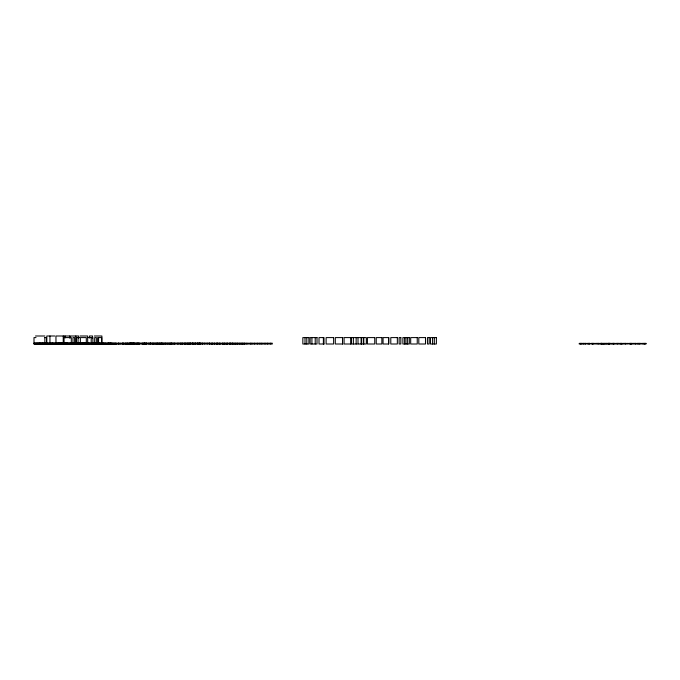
<?xml version="1.0" encoding="UTF-8"?>
<svg xmlns="http://www.w3.org/2000/svg" width="680" height="680" viewBox="0 0 680 680"><rect width="100%" height="100%" fill="white"/><g stroke="black" fill="none" stroke-linecap="round" stroke-linejoin="round"><path stroke-width="1.02" d="M35.496 335.997L44.88 335.997M54.748 335.997L46.809 335.997L46.716 344.003M63.367 335.997L55.947 335.997L55.989 344.003M70.847 335.997L78.616 335.997L78.616 337.994M80.061 335.997L87.66 335.997L87.695 344.003M94.333 335.997L101.889 335.997L101.889 344.003M36.023 337.594L34 337.594L34 344.003L272.315 344.003L272.315 343.213L34 343.213M44.498 337.594L46.546 337.594L46.555 344.003M64.761 337.594L71.306 337.594L71.306 344.003M81.209 337.594L86.284 337.594L86.343 344.003L86.487 343.213M87.695 337.594L92.888 337.594L92.888 344.003M342.907 337.594L335.3 337.594L335.3 344.003L342.907 344.003M350.923 337.594L344.072 337.594L344.072 344.003L350.923 344.003M358.504 337.594L366.325 337.594L366.325 344.003L358.504 344.003M388.697 337.594L383.061 337.594L383.061 344.003L388.697 344.003L388.697 337.594L388.662 344.003M34 343.375L114.07 343.375M129.328 343.375L209.44 343.375L209.44 344.003M590.861 343.375L594.617 343.375M599.259 343.375L595.459 343.375L595.459 344.003L599.259 344.003M603.262 343.375L599.845 343.375L599.845 344.003L603.262 344.003M607.062 343.375L610.971 343.375L610.971 344.003L607.062 344.003M611.515 343.375L615.179 343.375L615.179 344.003L611.515 344.003M623.203 343.375L626.476 343.375L626.476 344.003L623.203 344.003M633.148 343.375L636.429 343.375L636.429 344.003L633.148 344.003M324.012 344.003L319.014 344.003L319.014 337.594L324.012 337.594L323.986 344.003M590.861 344.003L594.617 344.003M644.971 343.375L644.971 344.003M644.087 343.375L644.087 344.003M639.727 343.375L639.727 344.003M638.044 343.375L638.044 344.003M635.596 343.375L635.596 344.003M631.575 343.375L631.626 344.003M630.802 343.375L630.802 344.003M630.122 343.375L630.122 344.003M625.651 343.375L625.651 344.003M622.14 343.375L622.14 344.003M621.8 343.375L621.8 344.003M620.712 343.375L620.712 344.003M617.304 343.375L617.304 344.003M613.827 343.375L613.827 344.003M613.692 343.375L613.7 344.003M613.079 343.375L613.062 344.003M609.807 343.375L609.696 344.003M609.492 343.375L609.492 344.003M609.356 343.375L609.356 344.003M609.025 343.375L609.025 344.003M608.575 343.375L608.575 344.003M608.362 343.375L608.362 344.003M608.235 343.375L608.235 344.003M605.88 343.375L605.88 344.003M604.494 343.375L604.494 344.003M603.143 343.375L603.143 344.003M601.962 343.375L601.962 344.003M601.808 343.375L601.808 344.003M601.74 343.375L601.74 344.003M601.384 343.375L601.384 344.003M601.018 343.375L601.018 344.003M598.154 343.375L598.154 344.003M593.053 343.375L593.053 344.003M592.433 343.375L592.416 344.003M589.5 343.375L589.5 344.003M588.208 343.375L588.208 344.003M585.412 343.375L585.412 344.003M583.771 343.375L583.771 344.003M581.204 343.375L581.204 344.003M580.312 343.375L580.312 344.003M434.325 337.594L434.325 344.003M432.574 337.594L432.574 344.003M407.635 337.594L407.635 344.003M405.986 337.594L405.986 344.003M404.625 337.594L404.625 344.003M363.783 337.594L363.783 344.003M363.366 337.594L363.366 344.003M361.539 337.594L361.539 344.003M361.105 337.594L361.105 344.003M356.15 337.594L356.15 344.003M353.379 337.594L353.379 344.003M350.676 337.594L350.676 344.003M342.516 337.594L342.516 344.003M323.382 337.594L323.382 344.003M315.214 337.594L315.214 344.003M311.925 337.594L311.925 344.003M306.799 337.594L306.799 344.003M305.005 337.594L305.005 344.003M270.75 343.213L270.75 344.003M267.648 343.213L267.648 344.003M265.022 343.213L265.022 344.003M261.834 343.213L261.834 344.003M259.904 343.213L259.904 344.003M257.32 343.213L257.32 344.003M254.405 343.213L254.405 344.003M251.915 343.213L251.915 344.003M250.41 343.213L250.41 344.003M246.891 343.213L246.891 344.003M244.808 343.213L244.808 344.003M244.375 343.213L244.375 344.003M243.245 343.213L243.245 344.003M242.692 343.213L242.734 344.003M242.029 343.213L242.029 344.003M241.171 343.213L241.171 344.003M240.15 343.213L240.15 344.003M239.589 343.213L239.538 344.003M238.068 343.213L238.068 344.003M237.524 343.213L237.49 344.003M236.963 343.213L236.963 344.003M235.926 343.213L235.926 344.003M235.441 343.213L235.441 344.003M234.328 343.213L234.328 344.003M233.775 343.213L233.775 344.003M232.832 343.213L232.832 344.003M232.399 343.213L232.399 344.003M232.254 343.213L232.254 344.003M231.838 343.213L231.838 344.003M230.316 343.213L230.316 344.003M230.205 343.213L230.205 344.003M230.154 343.213L230.154 344.003M229.815 343.213L229.815 344.003M229.262 343.213L229.262 344.003M227.74 343.213L227.621 344.003M227.477 343.213L227.477 344.003M227.009 343.213L226.907 344.003M226.347 343.213L226.347 344.003M225.08 343.213L225.08 344.003M224.825 343.213L224.825 344.003M224.417 343.213L224.417 344.003M223.856 343.213L223.856 344.003M223.1 343.213L223.1 344.003M222.496 343.213L222.496 344.003M222.334 343.213L222.334 344.003M220.473 343.213L220.473 344.003M219.589 343.213L219.589 344.003M219.385 343.213L219.385 344.003M218.832 343.213L218.832 344.003M217.421 343.213L217.421 344.003M217.311 343.213L217.311 344.003M217.099 343.213L217.099 344.003M216.877 343.213L216.877 344.003M216.316 343.213L216.316 344.003M214.795 343.213L214.838 344.003M214.523 343.213L214.523 344.003M213.962 343.213L213.962 344.003M212.441 343.213L212.441 344.003M212.185 343.213L212.185 344.003M212.032 343.213L212.032 344.003M211.471 343.213L211.471 344.003M209.95 343.213L209.95 344.003M209.695 343.213L209.695 344.003M209.559 343.213L209.559 344.003M207.204 343.213L207.204 344.003M204.714 343.213L204.714 344.003M202.657 343.213L202.657 344.003M202.096 343.213L202.096 344.003M200.575 343.213L200.575 344.003M200.115 343.213L200.115 344.003M199.98 343.213L199.98 344.003M199.554 343.213L199.554 344.003M199.418 343.213L199.418 344.003M199.206 343.213L199.163 344.003M198.144 343.213L198.144 344.003M198.033 343.213L198.033 344.003M197.897 343.213L197.897 344.003M197.65 343.213L197.65 344.003M197.089 343.213L197.089 344.003M195.339 343.213L195.339 344.003M195.041 343.213L195.041 344.003M194.896 343.213L194.896 344.003M193.519 343.213L193.519 344.003M192.967 343.213L192.967 344.003M192.797 343.213L192.797 344.003M192.661 343.213L192.661 344.003M192.415 343.213L192.415 344.003M190.893 343.213L190.893 344.003M190.766 343.213L190.766 344.003M190.332 343.213L190.332 344.003M189.924 343.213L189.924 344.003M189.363 343.213L189.363 344.003M188.964 343.213L188.964 344.003M188.283 343.213L188.283 344.003M187.841 343.213L187.841 344.003M187.34 343.213L187.34 344.003M186.779 343.213L186.779 344.003M185.648 343.213L185.648 344.003M185.257 343.213L185.257 344.003M184.127 343.213L184.127 344.003M182.606 343.213L182.606 344.003M182.197 343.213L182.197 344.003M181.636 343.213L181.636 344.003M180.54 343.213L180.54 344.003M180.021 343.213L180.115 344.003M178.279 343.213L178.279 344.003M177.369 343.213L177.369 344.003M174.879 343.213L174.879 344.003M174.233 343.213L174.233 344.003M173.842 343.213L173.816 344.003M171.972 343.213L171.972 344.003M171.929 343.213L171.929 344.003M171.666 343.213L171.708 344.003M171.147 343.213L171.105 344.003M170.646 343.213L170.646 344.003M170.085 343.213L170.085 344.003M169.583 343.213L169.626 344.003M168.564 343.213L168.564 344.003M167.391 343.213L167.391 344.003M166.829 343.213L166.829 344.003M165.648 343.213L165.648 344.003M165.308 343.213L165.308 344.003M164.39 343.213L164.39 344.003M162.698 343.213L162.698 344.003M162.163 343.213L162.163 344.003M161.84 343.213L161.84 344.003M161.457 343.213L161.457 344.003M161.219 343.213L161.177 344.003M160.072 343.213L160.072 344.003M159.834 343.213L159.834 344.003M159.383 343.213L159.383 344.003M158.474 343.213L158.474 344.003M157.828 343.213L157.828 344.003M157.454 343.213L157.454 344.003M157.165 343.213L157.165 344.003M156.612 343.213L156.612 344.003M155.941 343.213L155.941 344.003M155.091 343.213L155.091 344.003M154.139 343.213L154.139 344.003M153.187 343.213L153.187 344.003M153.034 343.213L153.034 344.003M152.473 343.213L152.473 344.003M150.96 343.213L150.96 344.003M150.773 343.213L150.773 344.003M150.391 343.213L150.391 344.003M150.212 343.213L150.212 344.003M149.846 343.213L149.846 344.003M148.691 343.213L148.691 344.003M146.736 343.213L146.736 344.003M146.319 343.213L146.344 344.003M146.243 343.213L146.174 344.003M145.758 343.213L145.783 344.003M145.715 343.213L145.715 344.003M144.653 343.213L144.653 344.003M144.475 343.213L144.475 344.003M144.423 343.213L144.423 344.003M144.237 343.213L144.262 344.003M143.454 343.213L143.454 344.003M142.392 343.213L142.35 344.003M142.18 343.213L142.18 344.003M139.417 343.213L139.417 344.003M139.026 343.213L139 344.003M138.626 343.213L138.626 344.003M138.15 343.213L138.184 344.003M137.981 343.213L138.048 344.003M137.589 343.213L137.589 344.003M137.105 343.213L137.156 344.003M136.901 343.213L136.901 344.003M136.068 343.213L136.068 344.003M135.805 343.213L135.805 344.003M134.666 343.213L134.666 344.003M134.343 343.213L134.343 344.003M134.105 343.213L134.105 344.003M133.781 343.213L133.714 344.003M133.458 343.213L133.458 344.003M133.322 343.213L133.322 344.003M133.161 343.213L133.161 344.003M132.77 343.213L132.812 344.003M132.583 343.213L132.583 344.003M131.775 343.213L131.775 344.003M131.639 343.213L131.639 344.003M131.249 343.213L131.249 344.003M130.968 343.213L130.968 344.003M130.832 343.213L130.832 344.003M130.416 343.213L130.322 344.003M130.254 343.213L130.254 344.003M129.956 343.213L129.956 344.003M129.769 343.213L129.769 344.003M129.395 343.213L129.328 344.003M128.894 343.213L128.894 344.003M128.222 343.213L128.248 344.003M127.874 343.213L127.874 344.003M127.347 343.213L127.347 344.003M127.194 343.213L127.194 344.003M127.024 343.213L127.024 344.003M126.395 343.213L126.395 344.003M126.004 343.213L126.004 344.003M125.689 343.213L125.689 344.003M125.129 343.213L125.129 344.003M125.018 343.213L125.018 344.003M123.649 343.213L123.649 344.003M123.607 343.213L123.607 344.003M123.004 343.213L123.004 344.003M122.893 343.213L122.893 344.003M122.638 343.213L122.638 344.003M122.332 343.213L122.332 344.003M120.81 343.213L120.81 344.003M119.119 343.213L119.119 344.003M118.736 343.213L118.736 344.003M118.371 343.213L118.371 344.003M118.175 343.213L118.175 344.003M116.662 343.213L116.662 344.003M115.923 343.213L115.923 344.003M115.575 343.213L115.575 344.003M115.362 343.213L115.362 344.003M114.673 343.213L114.673 344.003M114.121 343.213L114.07 344.003M113.841 343.213L113.841 344.003M113.075 343.375L113.075 344.003M112.599 343.213L112.599 344.003M112.038 343.375L112.038 344.003M111.894 343.213L111.894 344.003M111.418 343.213L111.418 344.003M111.163 343.375L111.163 344.003L111.12 343.213M110.84 343.375L110.84 344.003M110.687 343.213L110.687 344.003M110.559 343.213L110.474 344.003M110.126 343.213L110.1 344.003M110.007 343.213L109.913 344.003M109.845 343.375L109.845 344.003M109.455 343.375L109.455 344.003L109.395 343.213M109.038 343.213L109.038 344.003M108.834 343.213L108.808 344.003M108.604 343.213L108.596 344.003M108.392 343.213L108.392 344.003M108.307 343.213L108.307 344.003M107.933 343.375L107.933 344.003M107.746 343.213L107.627 344.003M106.871 343.375L106.871 344.003M106.224 343.213L106.224 344.003M105.825 343.213L105.825 344.003M105.697 343.213L105.697 344.003M105.366 343.375L105.366 344.003M105.12 343.375L105.12 344.003M104.771 343.213L104.771 344.003M104.397 343.375L104.397 344.003M104.218 343.213L104.286 344.003M103.802 343.213L103.802 344.003M103.564 343.375L103.564 344.003M103.496 343.375L103.496 344.003M103.368 343.213L103.249 344.003M103.156 343.213L103.156 344.003M102.697 343.213L102.672 344.003M102.544 343.375L102.544 344.003M102.212 344.003L102.093 343.213L102.076 344.003M101.677 344.003L101.694 337.594L97.639 337.594L97.614 344.003M101.549 343.375L101.549 344.003M101.337 343.213L101.337 344.003M101.218 343.213L101.235 344.003M100.989 343.213L101.048 344.003M100.513 343.375L100.513 344.003M100.275 343.213L100.266 344.003M100.155 343.213L100.155 344.003M99.509 343.213L99.441 344.003M99.135 343.213L99.135 344.003M98.77 343.213L98.694 344.003M98.583 337.594L98.575 344.003M97.877 343.375L97.928 344.003M97.801 343.213L97.801 344.003M97.453 343.213L97.453 344.003M97.367 343.213L97.367 344.003M97.189 343.375L97.189 344.003M97.07 343.375L97.07 344.003M96.968 343.213L96.968 344.003M96.849 343.213L96.849 344.003M96.314 344.003L96.356 337.594L94.69 337.594L94.647 344.003M96.101 343.375L96.101 344.003M95.463 343.375L95.463 344.003M95.293 343.213L95.302 344.003L95.174 343.213M94.452 343.213L94.452 344.003L94.333 343.213M93.959 343.375L93.959 344.003M93.67 343.213L93.593 344.003M93.551 343.213L93.551 344.003M93.084 343.375L93.084 344.003M92.846 343.213L92.752 344.003L92.718 343.213M92.548 337.994L92.548 335.997L89.428 335.997L89.428 337.994M92.378 343.213L92.378 344.003M92.064 343.375L92.064 344.003M91.97 343.375L91.97 344.003M91.672 343.213L91.672 344.003M91.23 337.594L91.205 344.003L91.06 343.213M90.321 343.375L90.321 344.003M89.718 343.213L89.718 344.003M89.539 343.213L89.488 344.003M89.224 343.375L89.224 344.003M88.986 343.213L88.986 344.003M88.867 343.213L88.876 344.003M88.697 343.213L88.748 344.003M88.255 343.213L88.247 344.003M88.043 343.213L88.017 344.003M87.788 343.375L87.788 344.003M87.363 343.213L87.363 344.003M87.244 343.213L87.244 344.003M87.167 343.375L87.125 344.003M85.995 343.375L85.978 344.003M85.808 343.375L85.808 344.003M85.468 343.213L85.468 344.003M85.349 343.213L85.255 344.003M84.787 343.375L84.787 344.003M84.609 343.213L84.558 344.003M84.397 343.213L84.397 344.003L84.303 343.213M84.056 343.213L84.056 344.003M83.835 343.213L83.835 344.003M83.725 343.213L83.767 344.003M83.606 343.213L83.606 344.003M83.181 343.375L83.181 344.003M83.002 343.213L83.002 344.003M82.892 343.213L82.909 344.003M82.773 343.213L82.773 344.003M82.552 343.213L82.578 344.003M82.501 343.213L82.501 344.003M82.297 343.213L82.314 344.003M82.246 343.375L82.246 344.003M81.991 343.213L82.025 344.003M81.931 343.213L81.94 344.003M81.761 343.213L81.761 344.003M81.371 343.213L81.371 344.003M81.192 343.375L81.192 344.003M80.86 343.213L80.903 344.003M80.767 343.375L80.775 344.003M80.418 343.213L80.469 344.003M80.35 344.003L80.35 337.594L76.441 337.594L76.432 344.003M80.147 343.375L80.129 344.003M79.951 343.213L79.951 344.003M79.772 343.375L79.772 344.003M79.517 343.213L79.517 344.003M79.382 343.213L79.398 344.003M79.263 343.213L79.279 344.003M79.05 343.213L79.016 344.003M78.922 343.213L78.922 344.003M78.106 337.594L78.038 344.003M77.962 343.213L77.962 344.003M77.834 343.213L77.834 344.003M77.681 343.375L77.698 344.003M77.537 343.375L77.537 344.003M77.35 343.375L77.35 344.003M77.078 344.003L77.078 343.213L76.9 344.003M76.772 343.375L76.772 344.003M76.457 343.213L76.559 344.003M76.262 343.375L76.262 344.003M76.1 343.375L76.1 344.003M75.981 343.213L75.981 344.003M75.811 335.997L75.862 344.003M75.65 343.375L75.65 344.003M75.429 343.375L75.429 344.003M75.183 343.213L75.31 344.003M74.809 343.375L74.885 344.003M74.689 344.003L74.613 337.594L72.956 337.594L72.956 344.003M74.553 343.213L74.553 344.003M74.426 343.213L74.426 344.003M74.281 343.375L74.281 344.003M74.078 343.213L74.128 344.003M73.882 343.375L73.882 344.003M73.737 343.213L73.653 344.003M73.542 343.375L73.542 344.003M73.329 343.375L73.329 344.003M73.202 343.375L73.202 344.003M73.177 343.213L73.049 344.003M72.777 343.213L72.853 344.003M72.607 343.213L72.556 344.003M72.42 343.213L72.42 344.003M72.301 343.213L72.199 344.003M72.08 343.375L72.08 344.003M71.655 343.213L71.655 344.003L71.57 343.375M71.477 343.375L71.477 344.003M71.077 343.213L71.077 344.003M70.95 343.213L70.941 344.003M70.822 343.213L70.814 344.003M70.72 343.375L70.652 344.003L70.635 343.375M70.431 343.213L70.431 344.003M70.32 343.213L70.218 344.003L70.184 343.213M70.057 337.994L70.057 335.997L63.979 335.997L64.124 344.003M69.81 335.997L69.81 337.994M69.87 343.213L69.87 344.003M69.725 343.375L69.725 344.003M69.377 343.375L69.377 344.003M69.309 343.213L69.241 344.003M69.028 343.375L69.028 344.003M68.816 343.213L68.884 344.003M68.621 343.375L68.603 344.003M68.459 343.375L68.459 344.003M68.34 343.375L68.34 344.003M68.093 343.213L68.093 344.003M67.405 343.375L67.405 344.003L67.32 343.213M67.184 343.213L67.184 344.003M67.048 343.213L66.989 344.003L66.946 343.213M66.734 343.213L66.734 344.003M66.606 343.213L66.615 344.003M66.419 343.213L66.513 344.003M66.275 343.213L66.275 344.003M66.156 343.213L66.156 344.003M66.045 343.213L66.045 344.003M65.697 343.213L65.798 344.003M65.603 343.213L65.586 344.003M65.484 343.213L65.484 344.003M65.356 343.213L65.348 344.003M65.229 343.375L65.246 344.003M65.059 335.997L65.059 337.994M65.102 343.213L65.034 344.003M64.864 343.375L64.864 344.003L64.829 343.213M64.541 343.213L64.541 344.003M64.175 343.213L64.175 344.003M63.937 343.213L63.903 344.003M63.784 343.375L63.784 344.003M63.614 343.213L63.682 344.003M63.231 335.997L63.231 344.003M63.129 343.213L63.129 344.003M62.552 343.213L62.534 344.003M62.356 343.375L62.356 344.003M62.092 343.213L62.092 344.003M61.872 343.213L61.991 344.003M61.744 343.213L61.744 344.003M61.616 343.213L61.616 344.003M61.489 343.213L61.489 344.003M61.328 343.213L61.429 344.003M60.928 343.213L60.928 344.003M60.8 343.213L60.8 344.003M60.681 343.213L60.681 344.003M60.427 343.213L60.392 344.003M60.265 343.213L60.265 344.003M60.044 343.375L60.12 344.003M59.866 343.213L59.866 344.003M59.526 343.213L59.491 344.003M59.407 343.213L59.407 344.003M59.203 343.213L59.296 344.003M59.084 343.213L59.1 344.003M58.939 343.213L58.99 344.003M58.862 343.213L58.862 344.003M58.633 343.213L58.692 344.003M58.505 343.213L58.505 344.003M58.267 343.213L58.267 344.003M58.14 343.213L58.14 344.003M57.528 343.213L57.503 344.003M57.358 343.375L57.358 344.003M57.29 343.375L57.29 344.003M57.086 343.213L57.086 344.003M56.967 343.213L56.933 344.003M56.856 343.213L56.873 344.003M56.576 343.213L56.567 344.003M56.261 343.375L56.278 344.003M55.395 343.213L55.386 344.003M55.276 343.213L55.284 344.003M54.468 343.213L54.383 344.003M54.17 343.213L54.17 344.003M53.873 343.213L53.873 344.003M53.38 343.375L53.38 344.003L53.312 343.213M52.7 343.213L52.7 344.003M52.581 343.213L52.581 344.003M52.487 343.375L52.487 344.003M52.343 343.213L52.343 344.003M52.02 343.213L52.045 344.003M51.791 343.213L51.791 344.003M51.459 343.213L51.459 344.003M51.153 343.375L51.153 344.003M51 343.375L51 344.003M50.839 343.375L50.839 344.003M50.294 343.213L50.294 344.003M50.175 343.213L50.15 344.003M49.946 335.997L49.946 344.003M49.683 343.213L49.683 344.003M49.538 343.213L49.666 344.003M49.334 343.375L49.258 344.003M49.232 343.213L49.232 344.003M48.858 343.213L48.858 344.003M48.305 343.213L48.28 344.003M47.608 343.375L47.608 344.003M47.387 343.375L47.387 344.003M47.039 343.213L47.056 344.003M46.937 343.213L46.92 344.003M46.623 343.213L46.623 344.003M46.299 343.375L46.299 344.003M46.18 343.213L46.18 344.003M46.104 343.375L46.104 344.003M45.62 343.213L45.62 344.003M45.45 343.213L45.526 344.003M45.331 343.213L45.339 344.003M45.041 343.375L45.05 344.003M44.855 337.594L44.855 344.003M44.702 343.213L44.702 344.003M44.438 343.213L44.557 344.003M44.157 343.375L44.157 344.003M44.115 343.213L44.098 344.003M43.749 343.375L43.749 344.003M43.554 343.213L43.554 344.003M43.435 343.213L43.435 344.003M43.069 343.375L43.069 344.003M42.925 343.213L42.925 344.003M42.857 343.375L42.857 344.003M42.661 343.213L42.661 344.003M42.534 343.213L42.534 344.003M42.373 343.213L42.373 344.003M42.296 343.375L42.296 344.003M41.854 343.375L41.854 344.003M41.539 343.213L41.539 344.003M41.319 343.213L41.319 344.003M41.012 343.213L40.961 344.003M40.851 343.213L40.851 344.003M40.536 343.213L40.536 344.003M40.12 343.213L40.12 344.003M40.001 343.213L40.001 344.003M39.499 343.213L39.499 344.003M39.38 343.213L39.38 344.003M39.236 343.213L39.312 344.003M38.862 343.213L38.862 344.003M38.454 343.213L38.42 344.003M38.327 343.213L38.327 344.003M37.799 343.375L37.799 344.003M37.553 343.213L37.553 344.003M37.434 343.213L37.434 344.003M37.094 343.213L37.094 344.003M36.754 343.375L36.754 344.003M36.473 343.213L36.473 344.003M36.346 343.213L36.346 344.003M35.853 343.375L35.853 344.003M35.606 343.213L35.606 344.003M35.317 343.213L35.317 344.003M34.773 343.375L34.773 344.003M34.119 343.213L34.119 344.003M308.899 337.594L302.838 337.594L302.838 344.003L308.899 344.003L308.899 337.594M317.007 337.594L310.139 337.594L310.139 344.003L317.007 344.003L317.007 337.594M333.625 337.594L326.12 337.594L326.12 344.003L333.625 344.003L333.625 337.594M358.012 337.594L351.509 337.594L351.509 344.003L358.012 344.003L358.012 337.594M374.74 337.594L367.412 337.594L367.412 344.003L374.74 344.003L374.74 337.594M381.863 337.594L376.244 337.594L376.244 344.003L381.863 344.003L381.863 337.594M397.35 337.594L390.796 337.594L390.796 344.003L397.35 344.003L397.35 337.594M400.834 337.594L399.118 337.594L399.118 344.003L400.834 344.003L400.834 337.594M409.326 337.594L402.875 337.594L402.875 344.003L409.326 344.003L409.326 337.594M417.24 337.594L410.695 337.594L410.695 344.003L417.24 344.003L417.24 337.594M425.493 337.594L418.803 337.594L418.803 344.003L425.493 344.003L425.493 337.594M429.156 337.594L427.431 337.594L427.431 344.003L429.156 344.003L429.156 337.594M436.39 337.594L430.449 337.594L430.449 344.003L436.39 344.003L436.39 337.594M582.259 343.375L579.224 343.375L579.224 344.003L582.259 344.003L582.259 343.375M586.304 343.375L582.87 343.375L582.87 344.003L586.304 344.003L586.304 343.375M589.815 343.375L587.316 343.375L587.316 344.003L589.815 344.003L589.798 343.375M606.815 343.375L603.56 343.375L603.56 344.003L606.815 344.003L606.815 343.375M618.74 343.375L615.927 343.375L615.927 344.003L618.74 344.003L618.74 343.375M622.158 343.375L619.336 343.375L619.336 344.003L622.158 344.003L622.158 343.375M628.226 343.375L627.36 343.375L627.36 344.003L628.226 344.003L628.226 343.375M632.468 343.375L629.238 343.375L629.238 344.003L632.468 344.003L632.468 343.375M640.552 343.375L637.211 343.375L637.211 344.003L640.552 344.003L640.552 343.375M642.387 343.375L641.52 343.375L641.52 344.003L642.387 344.003L642.387 343.375M646 343.375L643.025 343.375L643.025 344.003L646 344.003L646 343.375M195.602 344.003L195.602 343.213L195.568 344.003M184.688 344.003L184.688 343.213L184.671 344.003M163.327 344.003L163.327 343.213L163.26 344.003M160.905 344.003L160.905 343.213L160.828 344.003M143.913 344.003L143.913 343.213L143.871 344.003M132.337 344.003L132.277 343.213L132.26 344.003M107.355 344.003L107.355 343.213L107.312 344.003M99.697 344.003L99.697 343.213L99.637 344.003M85.663 344.003L85.663 343.375L85.646 344.003M67.822 344.003L67.822 343.213L67.787 344.003M53.652 344.003L53.652 343.375L53.643 344.003"/></g></svg>
